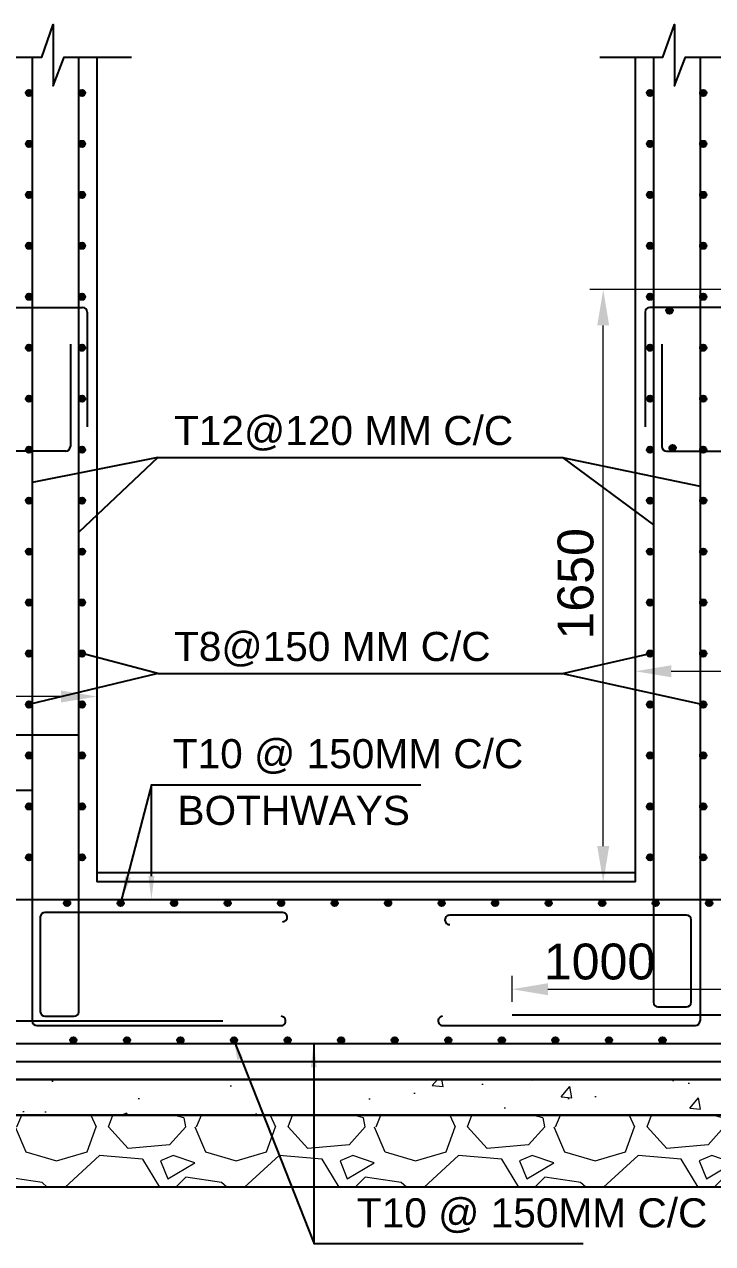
# Model space of a CAD drawing. Header units: millimetres. Extents: x 660818 to 959388, y -495289 to 50450.
# Drawn here: x 740468 to 744302, y -171485 to -164693 of the extents above; entities that cross this region are included whole.
import ezdxf
from ezdxf.enums import TextEntityAlignment as Align

# ---------------------------------------------------------------- set-up
doc = ezdxf.new("R2010")
doc.units = ezdxf.units.MM
doc.header["$LTSCALE"] = 0.01
doc.header["$MEASUREMENT"] = 0
doc.header["$PDMODE"] = 35
for name, color, linetype in [('1', 7, 'Continuous'), ('Concrete Line', 2, 'Continuous'), ('Dimension', 31, 'Continuous'), ('Reinforcement', 130, 'Continuous')]:
    doc.layers.add(name, color=color, linetype=linetype)
doc.layers.add('dim', color=11, linetype='Continuous', lineweight=0)
doc.layers.add('elevation', color=123, linetype='Continuous', lineweight=15)
doc.styles.add('SC-BBS2', font='SansSerif')
doc.styles.add('SC-FTG2', font='SansSerif')
doc.dimstyles.new('SCDim', dxfattribs={"dimtxt": 200, "dimasz": 200, "dimexe": 75, "dimexo": 75, "dimgap": 50, "dimtad": 1, "dimtoh": 1, "dimdec": 0, "dimzin": 0, "dimdsep": 46, "dimtxsty": 'SC-BBS2', "dimcen": 0.09, "dimclrd": 5, "dimclre": 5, "dimclrt": 5, "dimadec": 0, "dimazin": 0, "dimtfac": 1, "dimtdec": 0, "dimtix": 1, "dimtofl": 0, "dimtmove": 0, "dimatfit": 3, "dimfxl": 1, "dimtolj": 1, "dimtzin": 0, "dimlwd": 0, "dimlwe": 0, "dimarcsym": 0})

# ---------------------------------------------------------------- blocks, each defined once
blk = doc.blocks.new('*D1011')
at = {"layer": '1', "color": 5, "lineweight": 0, "ltscale": 200, "transparency": 16777216}
for p, q in [((744394, -166170.5), (743617.7, -166170.5)), ((743692.7, -169270.5), (743692.7, -166370.5)), ((743796.9, -169470.5), (743617.7, -169470.5))]:
    blk.add_line(p, q, dxfattribs=at)
at = {"layer": '1', "color": 5, "ltscale": 200, "transparency": 16777216}
for points in [[(743659.4, -166370.5), (743726, -166370.5), (743692.7, -166170.5)], [(743659.4, -169270.5), (743726, -169270.5), (743692.7, -169470.5)]]:
    blk.add_solid(points, dxfattribs=at)
at = {"layer": 'Defpoints', "color": 0, "ltscale": 200, "transparency": 16777216}
for p in [(743692.7, -166170.5), (744469, -166170.5), (743871.9, -169470.5)]:
    blk.add_point(p, dxfattribs=at)
at = {"layer": '1', "color": 5, "ltscale": 200, "transparency": 16777216, "insert": (743539.5, -167809.9), "char_height": 200, "attachment_point": 5, "rotation": 90, "style": 'SC-BBS2'}
blk.add_mtext('\\A1;1650', dxfattribs=at)
blk = doc.blocks.new('*D1018')
at = {"layer": '1', "color": 5, "lineweight": 0, "ltscale": 200, "transparency": 16777216}
for p, q in [((743184.9, -170138.3), (743184.9, -169993.3)), ((744771.2, -170138.3), (744771.2, -169993.3)), ((743384.9, -170068.3), (744571.2, -170068.3))]:
    blk.add_line(p, q, dxfattribs=at)
at = {"layer": '1', "color": 5, "ltscale": 200, "transparency": 16777216}
for points in [[(743384.9, -170034.9), (743384.9, -170101.6), (743184.9, -170068.3)], [(744571.2, -170034.9), (744571.2, -170101.6), (744771.2, -170068.3)]]:
    blk.add_solid(points, dxfattribs=at)
at = {"layer": 'Defpoints', "color": 0, "ltscale": 200, "transparency": 16777216}
for p in [(744771.2, -170068.3), (743184.9, -170213.3), (744771.2, -170213.3)]:
    blk.add_point(p, dxfattribs=at)
at = {"layer": '1', "color": 5, "ltscale": 200, "transparency": 16777216, "insert": (743672.1, -169915.3), "char_height": 200, "attachment_point": 5, "style": 'SC-BBS2'}
blk.add_mtext('\\A1;1000', dxfattribs=at)
blk = doc.blocks.new('*D1019')
at = {"layer": '1', "color": 5, "lineweight": 0, "ltscale": 200, "transparency": 16777216}
for p, q in [((743871.9, -168136.8), (743871.9, -168372.1)), ((744871.9, -168136.8), (744871.9, -168372.1)), ((744071.9, -168297.1), (744671.9, -168297.1)), ((744871.9, -168297.1), (745606.5, -168297.1))]:
    blk.add_line(p, q, dxfattribs=at)
at = {"layer": '1', "color": 5, "ltscale": 200, "transparency": 16777216}
for points in [[(744071.9, -168263.7), (744071.9, -168330.4), (743871.9, -168297.1)], [(744671.9, -168263.7), (744671.9, -168330.4), (744871.9, -168297.1)]]:
    blk.add_solid(points, dxfattribs=at)
at = {"layer": 'Defpoints', "color": 0, "ltscale": 200, "transparency": 16777216}
for p in [(743871.9, -168061.8), (744871.9, -168061.8), (744871.9, -168297.1)]:
    blk.add_point(p, dxfattribs=at)
at = {"layer": '1', "color": 5, "ltscale": 200, "transparency": 16777216, "insert": (745339.2, -168144.1), "char_height": 200, "attachment_point": 5, "style": 'SC-BBS2'}
blk.add_mtext('\\A1;500', dxfattribs=at)
blk = doc.blocks.new('*D1020')
at = {"layer": '1', "color": 5, "lineweight": 0, "ltscale": 200, "transparency": 16777216}
for p, q in [((739871.9, -168136.8), (739871.9, -168512.6)), ((740871.9, -168136.8), (740871.9, -168512.6)), ((739871.9, -168437.6), (739137.3, -168437.6)), ((740671.9, -168437.6), (740071.9, -168437.6))]:
    blk.add_line(p, q, dxfattribs=at)
at = {"layer": '1', "color": 5, "ltscale": 200, "transparency": 16777216}
for points in [[(740071.9, -168404.2), (740071.9, -168470.9), (739871.9, -168437.6)], [(740671.9, -168404.2), (740671.9, -168470.9), (740871.9, -168437.6)]]:
    blk.add_solid(points, dxfattribs=at)
at = {"layer": 'Defpoints', "color": 0, "ltscale": 200, "transparency": 16777216}
for p in [(739871.9, -168061.8), (740871.9, -168061.8), (739871.9, -168437.6)]:
    blk.add_point(p, dxfattribs=at)
at = {"layer": '1', "color": 5, "ltscale": 200, "transparency": 16777216, "insert": (739404.6, -168284.6), "char_height": 200, "attachment_point": 5, "style": 'SC-BBS2'}
blk.add_mtext('\\A1;500', dxfattribs=at)

msp = doc.modelspace()

# ---------------------------------------------------------------- hatches: boundary and pattern name
at = {"layer": '1', "ltscale": 200}
h = msp.add_hatch(color=256, dxfattribs=at)
h.dxf.hatch_style = 1
edge = h.paths.add_edge_path()
edge.add_arc((740493.708, -165075.222), 17.69, 0, 360)
h = msp.add_hatch(color=256, dxfattribs=at)
h.dxf.hatch_style = 1
edge = h.paths.add_edge_path()
edge.add_arc((740789.583, -165075.222), 17.69, 0, 360)
h = msp.add_hatch(color=256, dxfattribs=at)
h.dxf.hatch_style = 1
edge = h.paths.add_edge_path()
edge.add_arc((743953.708, -165075.222), 17.69, 0, 360)
h = msp.add_hatch(color=256, dxfattribs=at)
h.dxf.hatch_style = 1
edge = h.paths.add_edge_path()
edge.add_arc((744249.583, -165075.222), 17.69, 0, 360)
h = msp.add_hatch(color=256, dxfattribs=at)
h.dxf.hatch_style = 1
edge = h.paths.add_edge_path()
edge.add_arc((740493.708, -165359.129), 17.69, 0, 360)
h = msp.add_hatch(color=256, dxfattribs=at)
h.dxf.hatch_style = 1
edge = h.paths.add_edge_path()
edge.add_arc((740789.583, -165359.129), 17.69, 0, 360)
h = msp.add_hatch(color=256, dxfattribs=at)
h.dxf.hatch_style = 1
edge = h.paths.add_edge_path()
edge.add_arc((743953.708, -165359.129), 17.69, 0, 360)
h = msp.add_hatch(color=256, dxfattribs=at)
h.dxf.hatch_style = 1
edge = h.paths.add_edge_path()
edge.add_arc((744249.583, -165359.129), 17.69, 0, 360)
h = msp.add_hatch(color=256, dxfattribs=at)
h.dxf.hatch_style = 1
edge = h.paths.add_edge_path()
edge.add_arc((740493.708, -165643.036), 17.69, 0, 360)
h = msp.add_hatch(color=256, dxfattribs=at)
h.dxf.hatch_style = 1
edge = h.paths.add_edge_path()
edge.add_arc((740789.583, -165643.036), 17.69, 0, 360)
h = msp.add_hatch(color=256, dxfattribs=at)
h.dxf.hatch_style = 1
edge = h.paths.add_edge_path()
edge.add_arc((743953.708, -165643.036), 17.69, 0, 360)
h = msp.add_hatch(color=256, dxfattribs=at)
h.dxf.hatch_style = 1
edge = h.paths.add_edge_path()
edge.add_arc((744249.583, -165643.036), 17.69, 0, 360)
h = msp.add_hatch(color=256, dxfattribs=at)
h.dxf.hatch_style = 1
edge = h.paths.add_edge_path()
edge.add_arc((740493.708, -165926.944), 17.69, 0, 360)
h = msp.add_hatch(color=256, dxfattribs=at)
h.dxf.hatch_style = 1
edge = h.paths.add_edge_path()
edge.add_arc((740789.583, -165926.944), 17.69, 0, 360)
h = msp.add_hatch(color=256, dxfattribs=at)
h.dxf.hatch_style = 1
edge = h.paths.add_edge_path()
edge.add_arc((743953.708, -165926.944), 17.69, 0, 360)
h = msp.add_hatch(color=256, dxfattribs=at)
h.dxf.hatch_style = 1
edge = h.paths.add_edge_path()
edge.add_arc((744249.583, -165926.944), 17.69, 0, 360)
h = msp.add_hatch(color=256, dxfattribs=at)
h.dxf.hatch_style = 1
edge = h.paths.add_edge_path()
edge.add_arc((740493.708, -166210.851), 17.69, 0, 360)
h = msp.add_hatch(color=256, dxfattribs=at)
h.dxf.hatch_style = 1
edge = h.paths.add_edge_path()
edge.add_arc((740789.583, -166210.851), 17.69, 0, 360)
h = msp.add_hatch(color=256, dxfattribs=at)
h.dxf.hatch_style = 1
edge = h.paths.add_edge_path()
edge.add_arc((743953.708, -166210.851), 17.69, 0, 360)
h = msp.add_hatch(color=256, dxfattribs=at)
h.dxf.hatch_style = 1
edge = h.paths.add_edge_path()
edge.add_arc((744249.583, -166210.851), 17.69, 0, 360)
h = msp.add_hatch(color=256, dxfattribs=at)
h.dxf.hatch_style = 1
edge = h.paths.add_edge_path()
edge.add_arc((744061.848, -166288.132), 17.69, 0, 360)
h = msp.add_hatch(color=256, dxfattribs=at)
h.dxf.hatch_style = 1
edge = h.paths.add_edge_path()
edge.add_arc((740493.708, -166494.758), 17.69, 0, 360)
h = msp.add_hatch(color=256, dxfattribs=at)
h.dxf.hatch_style = 1
edge = h.paths.add_edge_path()
edge.add_arc((740789.583, -166494.758), 17.69, 0, 360)
h = msp.add_hatch(color=256, dxfattribs=at)
h.dxf.hatch_style = 1
edge = h.paths.add_edge_path()
edge.add_arc((743953.708, -166494.758), 17.69, 0, 360)
h = msp.add_hatch(color=256, dxfattribs=at)
h.dxf.hatch_style = 1
edge = h.paths.add_edge_path()
edge.add_arc((744249.583, -166494.758), 17.69, 0, 360)
h = msp.add_hatch(color=256, dxfattribs=at)
h.dxf.hatch_style = 1
edge = h.paths.add_edge_path()
edge.add_arc((740493.708, -166778.666), 17.69, 0, 360)
h = msp.add_hatch(color=256, dxfattribs=at)
h.dxf.hatch_style = 1
edge = h.paths.add_edge_path()
edge.add_arc((740789.583, -166778.666), 17.69, 0, 360)
h = msp.add_hatch(color=256, dxfattribs=at)
h.dxf.hatch_style = 1
edge = h.paths.add_edge_path()
edge.add_arc((743953.708, -166778.666), 17.69, 0, 360)
h = msp.add_hatch(color=256, dxfattribs=at)
h.dxf.hatch_style = 1
edge = h.paths.add_edge_path()
edge.add_arc((744249.583, -166778.666), 17.69, 0, 360)
h = msp.add_hatch(color=256, dxfattribs=at)
h.dxf.hatch_style = 1
edge = h.paths.add_edge_path()
edge.add_arc((740493.708, -167062.573), 17.69, 0, 360)
h = msp.add_hatch(color=256, dxfattribs=at)
h.dxf.hatch_style = 1
edge = h.paths.add_edge_path()
edge.add_arc((740789.583, -167062.573), 17.69, 0, 360)
h = msp.add_hatch(color=256, dxfattribs=at)
h.dxf.hatch_style = 1
edge = h.paths.add_edge_path()
edge.add_arc((743953.708, -167062.573), 17.69, 0, 360)
h = msp.add_hatch(color=256, dxfattribs=at)
h.dxf.hatch_style = 1
edge = h.paths.add_edge_path()
edge.add_arc((744079.08, -167052.903), 17.69, 0, 360)
h = msp.add_hatch(color=256, dxfattribs=at)
h.dxf.hatch_style = 1
edge = h.paths.add_edge_path()
edge.add_arc((744249.583, -167062.573), 17.69, 0, 360)
h = msp.add_hatch(color=256, dxfattribs=at)
h.dxf.hatch_style = 1
edge = h.paths.add_edge_path()
edge.add_arc((740493.708, -167346.48), 17.69, 0, 360)
h = msp.add_hatch(color=256, dxfattribs=at)
h.dxf.hatch_style = 1
edge = h.paths.add_edge_path()
edge.add_arc((740789.583, -167346.48), 17.69, 0, 360)
h = msp.add_hatch(color=256, dxfattribs=at)
h.dxf.hatch_style = 1
edge = h.paths.add_edge_path()
edge.add_arc((743953.708, -167346.48), 17.69, 0, 360)
h = msp.add_hatch(color=256, dxfattribs=at)
h.dxf.hatch_style = 1
edge = h.paths.add_edge_path()
edge.add_arc((744249.583, -167346.48), 17.69, 0, 360)
h = msp.add_hatch(color=256, dxfattribs=at)
h.dxf.hatch_style = 1
edge = h.paths.add_edge_path()
edge.add_arc((740493.708, -167630.388), 17.69, 0, 360)
h = msp.add_hatch(color=256, dxfattribs=at)
h.dxf.hatch_style = 1
edge = h.paths.add_edge_path()
edge.add_arc((740789.583, -167630.388), 17.69, 0, 360)
h = msp.add_hatch(color=256, dxfattribs=at)
h.dxf.hatch_style = 1
edge = h.paths.add_edge_path()
edge.add_arc((743953.708, -167630.388), 17.69, 0, 360)
h = msp.add_hatch(color=256, dxfattribs=at)
h.dxf.hatch_style = 1
edge = h.paths.add_edge_path()
edge.add_arc((743953.708, -167630.388), 17.69, 0, 360)
h = msp.add_hatch(color=256, dxfattribs=at)
h.dxf.hatch_style = 1
edge = h.paths.add_edge_path()
edge.add_arc((744249.583, -167630.388), 17.69, 0, 360)
h = msp.add_hatch(color=256, dxfattribs=at)
h.dxf.hatch_style = 1
edge = h.paths.add_edge_path()
edge.add_arc((744249.583, -167630.388), 17.69, 0, 360)
h = msp.add_hatch(color=256, dxfattribs=at)
h.dxf.hatch_style = 1
edge = h.paths.add_edge_path()
edge.add_arc((740493.708, -167914.295), 17.69, 0, 360)
h = msp.add_hatch(color=256, dxfattribs=at)
h.dxf.hatch_style = 1
edge = h.paths.add_edge_path()
edge.add_arc((740789.583, -167914.295), 17.69, 0, 360)
h = msp.add_hatch(color=256, dxfattribs=at)
h.dxf.hatch_style = 1
edge = h.paths.add_edge_path()
edge.add_arc((743953.708, -167914.295), 17.69, 0, 360)
h = msp.add_hatch(color=256, dxfattribs=at)
h.dxf.hatch_style = 1
edge = h.paths.add_edge_path()
edge.add_arc((744249.583, -167914.295), 17.69, 0, 360)
h = msp.add_hatch(color=256, dxfattribs=at)
h.dxf.hatch_style = 1
edge = h.paths.add_edge_path()
edge.add_arc((740493.708, -168198.202), 17.69, 0, 360)
h = msp.add_hatch(color=256, dxfattribs=at)
h.dxf.hatch_style = 1
edge = h.paths.add_edge_path()
edge.add_arc((740789.583, -168198.202), 17.69, 0, 360)
h = msp.add_hatch(color=256, dxfattribs=at)
h.dxf.hatch_style = 1
edge = h.paths.add_edge_path()
edge.add_arc((743953.708, -168198.202), 17.69, 0, 360)
h = msp.add_hatch(color=256, dxfattribs=at)
h.dxf.hatch_style = 1
edge = h.paths.add_edge_path()
edge.add_arc((744249.583, -168198.202), 17.69, 0, 360)
h = msp.add_hatch(color=256, dxfattribs=at)
h.dxf.hatch_style = 1
edge = h.paths.add_edge_path()
edge.add_arc((740493.708, -168482.11), 17.69, 0, 360)
h = msp.add_hatch(color=256, dxfattribs=at)
h.dxf.hatch_style = 1
edge = h.paths.add_edge_path()
edge.add_arc((740789.583, -168482.11), 17.69, 0, 360)
h = msp.add_hatch(color=256, dxfattribs=at)
h.dxf.hatch_style = 1
edge = h.paths.add_edge_path()
edge.add_arc((743953.708, -168482.11), 17.69, 0, 360)
h = msp.add_hatch(color=256, dxfattribs=at)
h.dxf.hatch_style = 1
edge = h.paths.add_edge_path()
edge.add_arc((744249.583, -168482.11), 17.69, 0, 360)
h = msp.add_hatch(color=256, dxfattribs=at)
h.dxf.hatch_style = 1
edge = h.paths.add_edge_path()
edge.add_arc((740493.708, -168766.017), 17.69, 0, 360)
h = msp.add_hatch(color=256, dxfattribs=at)
h.dxf.hatch_style = 1
edge = h.paths.add_edge_path()
edge.add_arc((740789.583, -168766.017), 17.69, 0, 360)
h = msp.add_hatch(color=256, dxfattribs=at)
h.dxf.hatch_style = 1
edge = h.paths.add_edge_path()
edge.add_arc((743953.708, -168766.017), 17.69, 0, 360)
h = msp.add_hatch(color=256, dxfattribs=at)
h.dxf.hatch_style = 1
edge = h.paths.add_edge_path()
edge.add_arc((744249.583, -168766.017), 17.69, 0, 360)
h = msp.add_hatch(color=256, dxfattribs=at)
h.dxf.hatch_style = 1
edge = h.paths.add_edge_path()
edge.add_arc((740493.708, -169049.924), 17.69, 0, 360)
h = msp.add_hatch(color=256, dxfattribs=at)
h.dxf.hatch_style = 1
edge = h.paths.add_edge_path()
edge.add_arc((740789.583, -169049.924), 17.69, 0, 360)
h = msp.add_hatch(color=256, dxfattribs=at)
h.dxf.hatch_style = 1
edge = h.paths.add_edge_path()
edge.add_arc((743953.708, -169049.924), 17.69, 0, 360)
h = msp.add_hatch(color=256, dxfattribs=at)
h.dxf.hatch_style = 1
edge = h.paths.add_edge_path()
edge.add_arc((744249.583, -169049.924), 17.69, 0, 360)
h = msp.add_hatch(color=256, dxfattribs=at)
h.dxf.hatch_style = 1
edge = h.paths.add_edge_path()
edge.add_arc((740493.708, -169333.831), 17.69, 0, 360)
h = msp.add_hatch(color=256, dxfattribs=at)
h.dxf.hatch_style = 1
edge = h.paths.add_edge_path()
edge.add_arc((740789.583, -169333.831), 17.69, 0, 360)
h = msp.add_hatch(color=256, dxfattribs=at)
h.dxf.hatch_style = 1
edge = h.paths.add_edge_path()
edge.add_arc((743953.708, -169333.831), 17.69, 0, 360)
h = msp.add_hatch(color=256, dxfattribs=at)
h.dxf.hatch_style = 1
edge = h.paths.add_edge_path()
edge.add_arc((744249.583, -169333.831), 17.69, 0, 360)
h = msp.add_hatch(color=256, dxfattribs=at)
h.dxf.hatch_style = 1
edge = h.paths.add_edge_path()
edge.add_arc((740706.104, -169588.132), 17.69, 0, 360)
h = msp.add_hatch(color=256, dxfattribs=at)
h.dxf.hatch_style = 1
edge = h.paths.add_edge_path()
edge.add_arc((741004.167, -169588.132), 17.69, 0, 360)
h = msp.add_hatch(color=256, dxfattribs=at)
h.dxf.hatch_style = 1
edge = h.paths.add_edge_path()
edge.add_arc((741302.231, -169588.132), 17.69, 0, 360)
h = msp.add_hatch(color=256, dxfattribs=at)
h.dxf.hatch_style = 1
edge = h.paths.add_edge_path()
edge.add_arc((741600.295, -169588.132), 17.69, 0, 360)
h = msp.add_hatch(color=256, dxfattribs=at)
h.dxf.hatch_style = 1
edge = h.paths.add_edge_path()
edge.add_arc((741898.358, -169588.132), 17.69, 0, 360)
h = msp.add_hatch(color=256, dxfattribs=at)
h.dxf.hatch_style = 1
edge = h.paths.add_edge_path()
edge.add_arc((742196.422, -169588.132), 17.69, 0, 360)
h = msp.add_hatch(color=256, dxfattribs=at)
h.dxf.hatch_style = 1
edge = h.paths.add_edge_path()
edge.add_arc((742494.486, -169588.132), 17.69, 0, 360)
h = msp.add_hatch(color=256, dxfattribs=at)
h.dxf.hatch_style = 1
edge = h.paths.add_edge_path()
edge.add_arc((742792.55, -169588.132), 17.69, 0, 360)
h = msp.add_hatch(color=256, dxfattribs=at)
h.dxf.hatch_style = 1
edge = h.paths.add_edge_path()
edge.add_arc((743090.613, -169588.132), 17.69, 0, 360)
h = msp.add_hatch(color=256, dxfattribs=at)
h.dxf.hatch_style = 1
edge = h.paths.add_edge_path()
edge.add_arc((743388.677, -169588.132), 17.69, 0, 360)
h = msp.add_hatch(color=256, dxfattribs=at)
h.dxf.hatch_style = 1
edge = h.paths.add_edge_path()
edge.add_arc((743686.741, -169588.132), 17.69, 0, 360)
h = msp.add_hatch(color=256, dxfattribs=at)
h.dxf.hatch_style = 1
edge = h.paths.add_edge_path()
edge.add_arc((743984.804, -169588.132), 17.69, 0, 360)
h = msp.add_hatch(color=256, dxfattribs=at)
h.dxf.hatch_style = 1
edge = h.paths.add_edge_path()
edge.add_arc((744282.868, -169588.132), 17.69, 0, 360)
h = msp.add_hatch(color=256, dxfattribs=at)
h.dxf.hatch_style = 1
edge = h.paths.add_edge_path()
edge.add_arc((740741.108, -170352.903), 17.69, 0, 360)
h = msp.add_hatch(color=256, dxfattribs=at)
h.dxf.hatch_style = 1
edge = h.paths.add_edge_path()
edge.add_arc((741039.45, -170352.903), 17.69, 0, 360)
h = msp.add_hatch(color=256, dxfattribs=at)
h.dxf.hatch_style = 1
edge = h.paths.add_edge_path()
edge.add_arc((741337.792, -170352.903), 17.69, 0, 360)
h = msp.add_hatch(color=256, dxfattribs=at)
h.dxf.hatch_style = 1
edge = h.paths.add_edge_path()
edge.add_arc((741636.134, -170352.903), 17.69, 0, 360)
h = msp.add_hatch(color=256, dxfattribs=at)
h.dxf.hatch_style = 1
edge = h.paths.add_edge_path()
edge.add_arc((741934.476, -170352.903), 17.69, 0, 360)
h = msp.add_hatch(color=256, dxfattribs=at)
h.dxf.hatch_style = 1
edge = h.paths.add_edge_path()
edge.add_arc((742232.818, -170352.903), 17.69, 0, 360)
h = msp.add_hatch(color=256, dxfattribs=at)
h.dxf.hatch_style = 1
edge = h.paths.add_edge_path()
edge.add_arc((742531.16, -170352.903), 17.69, 0, 360)
h = msp.add_hatch(color=256, dxfattribs=at)
h.dxf.hatch_style = 1
edge = h.paths.add_edge_path()
edge.add_arc((742829.502, -170352.903), 17.69, 0, 360)
h = msp.add_hatch(color=256, dxfattribs=at)
h.dxf.hatch_style = 1
edge = h.paths.add_edge_path()
edge.add_arc((743127.844, -170352.903), 17.69, 0, 360)
h = msp.add_hatch(color=256, dxfattribs=at)
h.dxf.hatch_style = 1
edge = h.paths.add_edge_path()
edge.add_arc((743426.186, -170352.903), 17.69, 0, 360)
h = msp.add_hatch(color=256, dxfattribs=at)
h.dxf.hatch_style = 1
edge = h.paths.add_edge_path()
edge.add_arc((743724.528, -170352.903), 17.69, 0, 360)
h = msp.add_hatch(color=256, dxfattribs=at)
h.dxf.hatch_style = 1
edge = h.paths.add_edge_path()
edge.add_arc((744022.87, -170352.903), 17.69, 0, 360)
at = {"layer": 'elevation', "ltscale": 200, "true_color": 0x9f9f9f}
h = msp.add_hatch(dxfattribs=at)
h.set_pattern_fill('AR-CONC', color=253, scale=100)
h.set_pattern_definition([(50, (-1525359.44, 189158.66), (717.26018, -62.75213), [75, -825]), (355, (-1525359.44, 189158.66), (-138.75133, 752.19213), [60, -660]), (100.451444, (-1525299.7, 189153.4), (578.50885, 689.44), [63.7402, -701.14211]), (46.1842, (-1525359.4, 189358.7), (1067.24133, -165.51928), [112.5, -1237.5]), (96.635635, (-1525270.5, 189344.9), (934.66195, 974.1186), [95.61034, -1051.71376]), (351.184164, (-1525359.4, 189358.7), (934.66195, 974.1186), [90, -990]), (21, (-1525259.44, 189308.66), (596.90705, -402.61889), [75, -825]), (326, (-1525259.44, 189308.66), (243.31533, 725.15005), [60, -660]), (71.451445, (-1525209.7, 189275.1), (840.22238, 322.53115), [63.7402, -701.14211]), (37.5, (-1525359.44, 189158.66), (12.159855, 332.893854), [0, -652, 0, -670, 0, -662.5]), (7.5, (-1525359.44, 189158.66), (263.06954, 394.41171), [0, -382, 0, -637, 0, -252.5]), (327.5, (-1525582.44, 189158.66), (533.822436, -22.554872), [0, -250, 0, -780, 0, -1035]), (317.5, (-1525682.44, 189158.66), (583.18617, 100.10498), [0, -325, 0, -518, 0, -735])])
h.paths.add_polyline_path([(744871.894, -170770.526), (744871.894, -170570.526), (739871.894, -170570.526), (739871.894, -170770.526)])
h = msp.add_hatch(dxfattribs=at)
h.set_pattern_fill('GRAVEL', color=253, scale=1000)
h.set_pattern_definition([(228.0127875, (-1524639.44, 190158.66), (-8000, -9000), [134.536, -13319.08805]), (184.9697407, (-1524729.442, 190058.66), (12000, 1000), [230.868, -22855.92476]), (132.510447, (-1524959.44, 190038.66), (10000, -11000), [162.788, -16116.0326]), (267.273689, (-1525349.442, 189788.66), (1000, 20000), [210.238, -20813.55804]), (292.8336542, (-1525359.442, 189578.66), (-5000, 12000), [206.155, -20409.37313]), (357.273689, (-1525279.442, 189388.66), (-20000, 1000), [210.238, -20813.55804]), (37.6942405, (-1525069.442, 189378.66), (-13000, -10000), [278.029, -27524.84855]), (72.2553284, (-1524849.442, 189548.66), (7000, 22000), [262.488, -25986.3215]), (121.4295656, (-1524769.442, 189798.66), (-8000, 13000), [210.95, -20884.0731]), (175.2363583, (-1524879.44, 189978.66), (11000, -1000), [240.832, -11800.7626]), (222.3974378, (-1525119.442, 189998.66), (-12000, -11000), [311.448, -30833.375]), (138.814075, (-1524359.44, 189778.66), (-7000, 6000), [106.301, -10523.8448]), (171.4692344, (-1524439.44, 189848.66), (13000, -2000), [202.237, -20021.5114]), (225, (-1524639.44, 189878.66), (-1e-13, -1000), [141.421, -1272.79256]), (203.1985905, (-1524709.44, 189998.66), (5000, 2000), [76.158, -7539.6151]), (291.8014095, (-1524779.44, 189968.66), (-1000, 3000), [107.703, -5277.4618]), (30.9637565, (-1524739.44, 189868.66), (3000, 2000), [174.929, -5656.0229]), (161.565051, (-1524589.44, 189958.66), (2000, -1000), [126.491, -3035.78666]), (16.3895403, (-1525359.44, 189968.66), (10000, 3000), [177.2, -17542.84515]), (70.346176, (-1525189.44, 190018.66), (-4000, -11000), [148.661, -14717.40775]), (293.1985905, (-1524589.44, 190158.66), (-2000, 5000), [152.315, -7463.4581]), (343.6104597, (-1524529.44, 190018.66), (-10000, 3000), [177.2, -17542.84515]), (339.443955, (-1525359.44, 189348.66), (-5000, 2000), [170.88, -8373.12375]), (294.7751406, (-1525199.44, 189288.66), (-5000, 11000), [143.178, -14174.64306]), (66.8014095, (-1524579.44, 189158.66), (2000, 5000), [152.315, -7463.4581]), (17.3540246, (-1524519.44, 189298.66), (-13000, -4000), [167.631, -16595.4236]), (69.443955, (-1525069.44, 189158.66), (-2000, -5000), [85.44, -8458.56375]), (101.309932, (-1524639.44, 189158.66), (-1000, 4000), [50.99, -5048.0295]), (165.963757, (-1524649.44, 189208.66), (3000, -1000), [206.155, -3916.95063]), (186.009006, (-1524849.44, 189258.66), (10000, 1000), [191.05, -18913.92317]), (303.690068, (-1524739.44, 189778.66), (-1000, 2000), [144.222, -3461.32928]), (353.1572266, (-1524659.442, 189658.66), (17000, -2000), [251.794, -24927.56262]), (60.945396, (-1524409.44, 189628.66), (-4000, -7000), [102.956, -10192.67414]), (90, (-1524359.4, 189718.7), (-1000, 1000), [60, -940]), (120.256437, (-1524869.44, 189288.66), (4000, -7000), [138.924, -13753.52]), (48.0127875, (-1524939.44, 189408.66), (8000, 9000), [269.072, -13184.55205]), (0, (-1524759.4, 189608.7), (1000, 1000), [260, -740]), (325.3048465, (-1524499.44, 189608.66), (10000, -7000), [158.114, -15653.2743]), (254.054604, (-1524369.44, 189518.66), (-1000, -4000), [145.602, -7134.5079]), (207.6459754, (-1524409.442, 189378.66), (-19000, -10000), [237.065, -23469.4742]), (175.4260787, (-1524619.442, 189268.66), (-13000, 1000), [250.799, -24829.0734])])
h.paths.add_polyline_path([(744871.894, -171170.526), (744871.894, -170770.526), (739871.894, -170770.526), (739871.894, -171170.526)])

# ---------------------------------------------------------------- linework, layer by layer
at = {"layer": '1', "ltscale": 200}
for p, q in [((741212.055, -167106.76), (740511.894, -167245.908)), ((741212.055, -167106.76), (740771.894, -167522.939)), ((741212.055, -167106.76), (743466.728, -167106.76)), ((743466.728, -167106.76), (743971.894, -167480.787)), ((743466.728, -167106.76), (744231.894, -167265.457)), ((741212.055, -168309.883), (740789.583, -168198.202)), ((743466.728, -168309.883), (743953.708, -168198.202)), ((741212.055, -168309.883), (740493.708, -168482.11)), ((741212.055, -168309.883), (743466.728, -168309.883)), ((743466.728, -168309.883), (744249.583, -168482.11)), ((739497.06, -168650.828), (740771.894, -168650.828)), ((739648.401, -168959.987), (740511.894, -168959.987)), ((741175.746, -168930.035), (741004.167, -169588.132)), ((742080.37, -171476.885), (741636.134, -170352.903))]:
    msp.add_line(p, q, dxfattribs=at)
for centre in [(740493.708, -165075.222), (740789.583, -165075.222), (743953.708, -165075.222), (744249.583, -165075.222), (740493.708, -165359.129), (740789.583, -165359.129), (743953.708, -165359.129), (744249.583, -165359.129), (740493.708, -165643.036), (740789.583, -165643.036), (743953.708, -165643.036), (744249.583, -165643.036), (740493.708, -165926.944), (740789.583, -165926.944), (743953.708, -165926.944), (744249.583, -165926.944), (740493.708, -166210.851), (740789.583, -166210.851), (743953.708, -166210.851), (744249.583, -166210.851), (744061.848, -166288.132), (740493.708, -166494.758), (740789.583, -166494.758), (743953.708, -166494.758), (744249.583, -166494.758), (740493.708, -166778.666), (740789.583, -166778.666), (743953.708, -166778.666), (744249.583, -166778.666), (740493.708, -167062.573), (740789.583, -167062.573), (743953.708, -167062.573), (744079.08, -167052.903), (744249.583, -167062.573), (740493.708, -167346.48), (740789.583, -167346.48), (743953.708, -167346.48), (744249.583, -167346.48), (740493.708, -167630.388), (740789.583, -167630.388), (743953.708, -167630.388), (743953.708, -167630.388), (744249.583, -167630.388), (744249.583, -167630.388), (740493.708, -167914.295), (740789.583, -167914.295), (743953.708, -167914.295), (744249.583, -167914.295), (740493.708, -168198.202), (740789.583, -168198.202), (743953.708, -168198.202), (744249.583, -168198.202), (740493.708, -168482.11), (740789.583, -168482.11), (743953.708, -168482.11), (744249.583, -168482.11), (740493.708, -168766.017), (740789.583, -168766.017), (743953.708, -168766.017), (744249.583, -168766.017), (740493.708, -169049.924), (740789.583, -169049.924), (743953.708, -169049.924), (744249.583, -169049.924), (740493.708, -169333.831), (740789.583, -169333.831), (743953.708, -169333.831), (744249.583, -169333.831), (740706.104, -169588.132), (741004.167, -169588.132), (741302.231, -169588.132), (741600.295, -169588.132), (741898.358, -169588.132), (742196.422, -169588.132), (742494.486, -169588.132), (742792.55, -169588.132), (743090.613, -169588.132), (743388.677, -169588.132), (743686.741, -169588.132), (743984.804, -169588.132), (744282.868, -169588.132), (740741.108, -170352.903), (741039.45, -170352.903), (741337.792, -170352.903), (741636.134, -170352.903), (741934.476, -170352.903), (742232.818, -170352.903), (742531.16, -170352.903), (742829.502, -170352.903), (743127.844, -170352.903), (743426.186, -170352.903), (743724.528, -170352.903), (744022.87, -170352.903)]:
    msp.add_circle(centre, 17.69, dxfattribs=at)
at = {"layer": 'Concrete Line'}
for p, q in [((740871.894, -164875.115), (740871.894, -169470.526)), ((743871.894, -169470.526), (743871.894, -164875.115))]:
    msp.add_line(p, q, dxfattribs=at)
for points in [[(740213.665, -164875.115), (740564.593, -164875.115), (740628.965, -164693.356), (740628.965, -165035.774), (740690.697, -164875.115), (741064.107, -164875.115)], [(743673.665, -164875.115), (744024.593, -164875.115), (744088.965, -164693.356), (744088.965, -165035.774), (744150.697, -164875.115), (744524.107, -164875.115)], [(739871.894, -169470.526), (739871.894, -170470.526), (744871.894, -170470.526)], [(743871.894, -169470.526), (740871.894, -169470.526)]]:
    msp.add_lwpolyline(points, dxfattribs=at)
at = {"layer": 'dim', "color": 0, "lineweight": 25}
for points in [[(741175.746, -169438.037), (741175.746, -168930.035), (742675.746, -168930.035)], [(742080.37, -170370.526), (742080.37, -171485.434), (743580.37, -171485.434)]]:
    msp.add_lwpolyline(points, dxfattribs=at)
for points in [[(741061.63, -169448.449), (741008.63, -169571.014), (741029.623, -169439.141)], [(741192.413, -169438.037), (741175.746, -169570.526), (741159.079, -169438.037)], [(741685.789, -170451.145), (741636.134, -170352.903), (741654.09, -170461.454)], [(742097.036, -170503.016), (742080.37, -170370.526), (742063.703, -170503.016)]]:
    msp.add_solid(points, dxfattribs=at)
at = {"layer": 'Dimension', "color": 8, "lineweight": 25}
msp.add_line((744871.894, -170570.526), (739871.894, -170570.526), dxfattribs=at)
for points in [[(743871.894, -169420.526), (740871.894, -169420.526)], [(744871.894, -170770.526), (739871.894, -170770.526), (739871.894, -170570.526), (744871.894, -170570.526)], [(744871.894, -171170.526), (739871.894, -171170.526), (739871.894, -170770.526), (744871.894, -170770.526)]]:
    msp.add_lwpolyline(points, dxfattribs=at)
at = {"layer": 'Reinforcement'}
for p, q in [((744231.894, -164875.115), (744231.894, -170244.901)), ((738686.694, -166270.526), (740792.217, -166270.526)), ((740817.842, -166296.151), (740817.842, -166934.891)), ((743925.945, -166296.151), (743925.945, -166934.891)), ((748040.333, -166270.526), (743951.57, -166270.526)), ((740724.29, -166475.358), (740724.29, -167044.901)), ((740698.665, -167070.526), (738686.762, -167070.526)), ((744803.768, -169570.526), (739951.57, -169570.526)), ((744156.771, -169655.603), (742836.517, -169655.603)), ((742797.177, -170270.526), (744206.269, -170270.526))]:
    msp.add_line(p, q, dxfattribs=at)
for points in [[(740511.894, -164875.115), (740511.894, -170244.901, 0.41421356), (740537.519, -170270.526), (741907.667, -170270.526)], [(741907.667, -169640.174), (740582.602, -169640.174, 0.41421356), (740556.977, -169665.799), (740556.977, -170193.651, 0.41421356), (740582.602, -170219.276), (740746.269, -170219.276, 0.41421356), (740771.894, -170193.651), (740771.894, -164875.115)], [(743971.894, -164875.115), (743971.894, -170141.184, 0.41421356), (743997.519, -170166.809), (744156.771, -170166.809, 0.41421356), (744182.396, -170141.184), (744182.396, -169681.228)], [(738825.79, -166336.949), (739936.472, -166336.949, -0.41421356), (739962.097, -166362.574), (739962.097, -170218.488, 0.41421356), (739987.722, -170244.113), (741573.983, -170244.113)], [(746462.832, -166369.426), (744822.452, -166369.426, 0.41421356), (744796.827, -166395.051), (744796.827, -170187.709, -0.41421356), (744771.202, -170213.334), (743184.941, -170213.334)], [(744019.497, -166475.358), (744019.497, -167044.901, 0.41421356), (744045.122, -167070.526), (748040.333, -167070.526)], [(739987.079, -169775.358), (739987.079, -170344.901, 0.41421356), (740012.704, -170370.526), (744798.259, -170370.526, 0.41421356), (744823.884, -170344.901), (744823.884, -169973.876)]]:
    msp.add_lwpolyline(points, format="xyb", dxfattribs=at)
for centre, radius, start, end in [((740792.217, -166296.151), 25.625, 0, 90), ((743951.57, -166296.151), 25.625, 90, 180), ((740698.665, -167044.901), 25.625, 270, 0), ((741907.261, -169666.515), 25.758, 266.2196617, 87.4948041), ((742836.517, -169681.944), 25.758, 92.5051959, 273.7803383), ((744156.771, -169681.228), 25.625, 0, 90), ((741896.99, -170245.874), 26.865, 293.4164071, 85.5431733), ((742798.875, -170244.824), 25.758, 92.5051959, 273.7803383), ((744206.269, -170244.901), 25.625, 270, 0)]:
    msp.add_arc(centre, radius, start, end, dxfattribs=at)

# ---------------------------------------------------------------- texts
at = {"layer": 'dim', "color": 0, "lineweight": 25, "style": 'SC-FTG2'}
for s, p in [('T12@120 MM C/C ', (741301.576, -167036.57)), ('T8@150 MM C/C ', (741301.576, -168239.693))]:
    msp.add_text(s, height=162, dxfattribs=at).set_placement(p)
for s, p in [('T10 @ 150MM C/C', (741294.922, -168755.994)), ('BOTHWAYS', (741320.871, -169071.893)), ('T10 @ 150MM C/C', (742320.37, -171313.812))]:
    msp.add_text(s, height=162, dxfattribs=at).set_placement(p, align=Align.MIDDLE_LEFT)

# ---------------------------------------------------------------- dimensions: what is measured, and where the dimension line sits
at = {"layer": '1', "ltscale": 200}
for base, p1, p2, angle, text, picture, middle in [((743692.694, -166170.526), (743871.894, -169470.526), (744469.037, -166170.526), 90, '1650', '*D1011', (743692.694, -167809.9)), ((739871.894, -168437.574), (740871.894, -168061.764), (739871.894, -168061.764), 180, '500', '*D1020', (739404.61, -168437.574))]:
    dim = msp.add_linear_dim(base=base, p1=p1, p2=p2, angle=angle, text=text, dimstyle='SCDim', dxfattribs=at)
    dim.commit()
    dim.dimension.update_dxf_attribs({"geometry": picture, "text_midpoint": middle, "dimtype": 160})
for base, p1, p2, text, picture, middle in [((744871.894, -168297.077), (743871.894, -168061.764), (744871.894, -168061.764), '500', '*D1019', (745339.178, -168297.077)), ((744771.202, -170068.279), (743184.941, -170213.334), (744771.202, -170213.334), '1000', '*D1018', (743672.147, -170068.279))]:
    dim = msp.add_linear_dim(base=base, p1=p1, p2=p2, text=text, dimstyle='SCDim', dxfattribs=at)
    dim.commit()
    dim.dimension.update_dxf_attribs({"geometry": picture, "text_midpoint": middle, "dimtype": 160})

doc.saveas('drawing.dxf')
